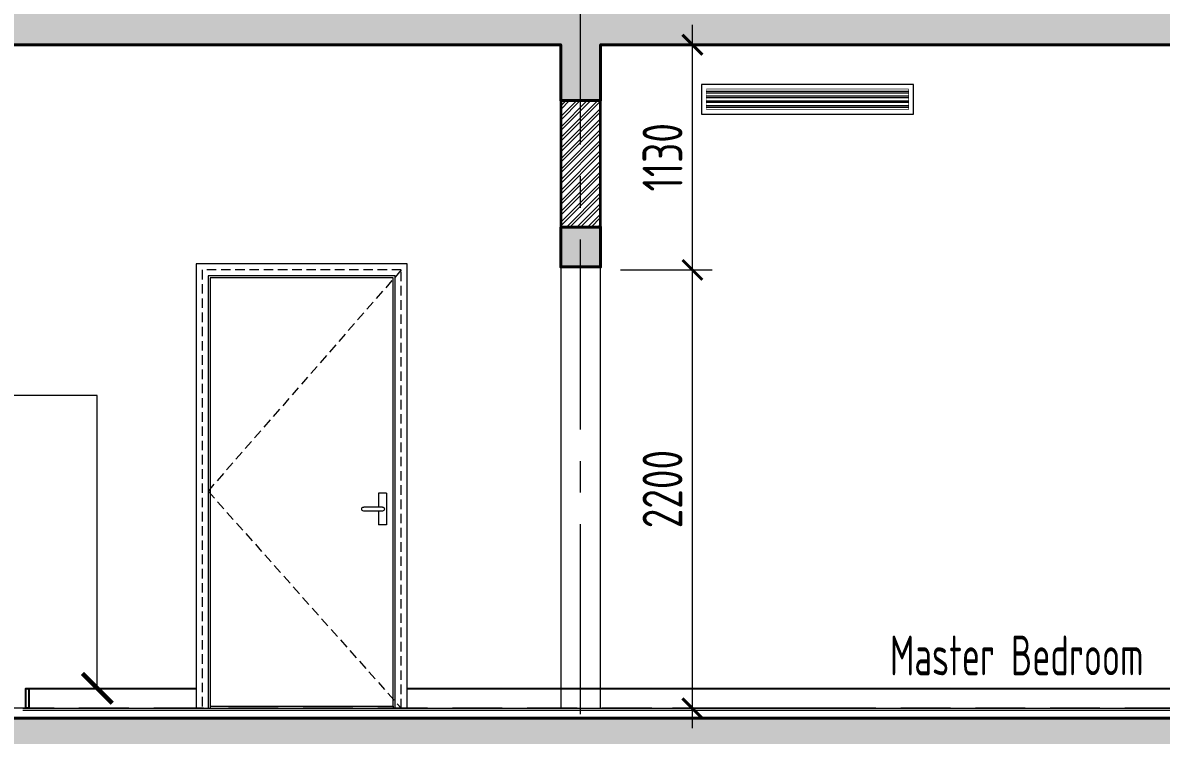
# Model space of a CAD drawing. Header units: millimetres. Extents: x -6181 to 191287, y -8583 to 23546.
# Drawn here: x 89554 to 95268, y 3915 to 7490 of the extents above; entities that cross this region are included whole.
import ezdxf

# ---------------------------------------------------------------- set-up
doc = ezdxf.new("R2010")
doc.units = ezdxf.units.MM
doc.header["$MEASUREMENT"] = 0
for name, pattern in [('1735-DT-5BR-SEC_BB$0$DASHED', [0.75, 0.5, -0.25]), ('1735-DT-5BR-SEC_BB$0$HIDDEN', [0.375, 0.25, -0.125]), ('1735-DT-5BR-SEC_BB$0$HIDDEN2', [4.7625, 3.175, -1.5875]), ('CENTER2', [28.575, 19.05, -3.175, 3.175, -3.175]), ('DASHED', [0.75, 0.5, -0.25])]:
    doc.linetypes.add(name, pattern=pattern)
for name, color, linetype in [('0-Skirting', 8, 'Continuous'), ('1735-DT-5BR-SEC_BB$0$0-Skirting', 8, 'Continuous'), ('1735-DT-5BR-SEC_BB$0$CEILING FIXTURES', 251, 'Continuous'), ('1735-DT-5BR-SEC_BB$0$K--CEILING HID', 251, '1735-DT-5BR-SEC_BB$0$HIDDEN')]:
    doc.layers.add(name, color=color, linetype=linetype)
for name, color, linetype, lineweight in [('03--GRID', 252, 'CENTER2', 5), ('05--LEADER', 11, 'Continuous', 20), ('05--TEXT-2', 2, 'Continuous', 25), ('07--DIM-2', 2, 'Continuous', 25), ('1735-DT-5BR-SEC_BB$0$04--HATCH-1', 251, 'Continuous', 13), ('1735-DT-5BR-SEC_BB$0$06--LINE-1', 9, 'Continuous', 18), ('1735-DT-5BR-SEC_BB$0$E--CONCRETE-4', 4, 'Continuous', 40), ('1735-DT-5BR-SEC_BB$0$E--CONCRETE-SHADE', 253, 'Continuous', 25), ('1735-DT-5BR-SEC_BB$0$F--BLOCKWALL-3', 3, 'Continuous', 35), ('1735-DT-5BR-SEC_BB$0$G--STELWRK-1', 9, 'Continuous', 18), ('1735-DT-5BR-SEC_BB$0$K--CEILING FIXTURES', 251, 'Continuous', 9), ('1735-DT-5BR-SEC_BB$0$K--CEILING-1', 1, 'Continuous', 20), ('1735-DT-5BR-SEC_BB$0$L--DOORS-1', 9, 'Continuous', 18), ('1735-DT-5BR-SEC_BB$0$L--DOORS-HID', 9, '1735-DT-5BR-SEC_BB$0$HIDDEN', 18), ('1735-DT-5BR-SEC_BB$0$M--TILING-1', 2, 'Continuous', 15), ('1735-DT-5BR-SEC_BB$0$W--ELV-1', 250, '1735-DT-5BR-SEC_BB$0$DASHED', 9), ('W--ELV-1', 250, 'DASHED', 9)]:
    doc.layers.add(name, color=color, linetype=linetype, lineweight=lineweight)
doc.styles.add('ISO', font='isocp2.shx', dxfattribs={"width": 0.8})
doc.dimstyles.new('1-100_AR', dxfattribs={"dimtxt": 200, "dimasz": 100, "dimexe": 100, "dimexo": 100, "dimgap": 0, "dimtad": 0, "dimdec": 0, "dimzin": 12, "dimdsep": 46, "dimtxsty": 'ISO', "dimblk": 'ARCHTICK', "dimcen": 100, "dimdle": 100, "dimclrd": 8, "dimclre": 9, "dimclrt": 2, "dimadec": 0, "dimazin": 0, "dimtfac": 1, "dimtdec": 0, "dimtmove": 0, "dimatfit": 2, "dimldrblk": 'ARCHTICK', "dimfxl": 1, "dimtvp": 0.75, "dimtolj": 1, "dimtzin": 12, "dimlwd": 9, "dimlwe": 9, "dimarcsym": 0})

# ---------------------------------------------------------------- blocks, each defined once
blk = doc.blocks.new('_ArchTick')
at = {"color": 0, "const_width": 0.15}
blk.add_lwpolyline([(-0.5, -0.5), (0.5, 0.5)], dxfattribs=at)
blk = doc.blocks.new('*U259')
blk.add_line((1060, 0), (0, 0))
for points in [[(0, 0), (0, 2230), (1060, 2230), (1060, 0)], [(60, 0), (60, 2170), (1000, 2170), (1000, 0)]]:
    blk.add_lwpolyline(points)
at = {"layer": '1735-DT-5BR-SEC_BB$0$06--LINE-1', "ltscale": 0.5}
for p, q in [((70, 10), (70, 0)), ((990, 10), (990, 0))]:
    blk.add_line(p, q, dxfattribs=at)
at = {"layer": '1735-DT-5BR-SEC_BB$0$G--STELWRK-1'}
for p, q in [((105, 1080), (105, 920)), ((105, 1080), (145, 1080)), ((145, 1080), (145, 1010)), ((125, 1010), (218.7, 1010)), ((125, 990), (218.7, 990)), ((145, 990), (145, 920)), ((105, 920), (145, 920))]:
    blk.add_line(p, q, dxfattribs=at)
for centre, start, end in [((125, 1000), 90, 270), ((218.7, 1000), 270, 90)]:
    blk.add_arc(centre, 10, start, end, dxfattribs=at)
at = {"layer": '1735-DT-5BR-SEC_BB$0$L--DOORS-1'}
blk.add_lwpolyline([(70, 10), (70, 2160), (990, 2160), (990, 10)], close=True, dxfattribs=at)
at = {"layer": '1735-DT-5BR-SEC_BB$0$L--DOORS-HID', "color": 8, "linetype": '1735-DT-5BR-SEC_BB$0$HIDDEN2', "ltscale": 15}
blk.add_lwpolyline([(30, 0), (30, 2200), (1030, 2200), (1030, 0)], dxfattribs=at)
at = {"layer": '1735-DT-5BR-SEC_BB$0$L--DOORS-HID', "color": 8, "linetype": '1735-DT-5BR-SEC_BB$0$HIDDEN2', "lineweight": 9, "ltscale": 15}
blk.add_lwpolyline([(30, 2200), (1000, 1090), (30, 0)], dxfattribs=at)
blk = doc.blocks.new('*U273')
at = {"layer": '1735-DT-5BR-SEC_BB$0$K--CEILING-1', "color": 251}
blk.add_lwpolyline([(1038.4, 125), (1038.4, 25), (25, 25), (25, 125)], close=True, dxfattribs=at)
blk.add_wipeout([(25, 125), (1038.4, 125), (1038.4, 25), (25, 25)]).dxf.layer = '1735-DT-5BR-SEC_BB$0$K--CEILING HID'
at = {"layer": '1735-DT-5BR-SEC_BB$0$K--CEILING FIXTURES'}
h = blk.add_hatch(dxfattribs=at)
h.set_pattern_fill('ANSI32', color=252, scale=2.5, angle=315)
h.set_pattern_definition([(0, (-25, 25), (5e-15, 23.8125), []), (0, (-17.062, 17.062), (5e-15, 23.8125), [])])
h.paths.add_polyline_path([(25, 125), (25, 25), (1038.4, 25), (1038.4, 125)])
at = {"layer": '1735-DT-5BR-SEC_BB$0$K--CEILING-1', "color": 8}
blk.add_lwpolyline([(1063.4, 150), (1063.4, 0), (0, 0), (0, 150)], close=True, dxfattribs=at)
blk = doc.blocks.new('1735-DT-5BR-SEC_BB')
at = {"layer": '1735-DT-5BR-SEC_BB$0$04--HATCH-1'}
h = blk.add_hatch(dxfattribs=at)
h.set_pattern_fill('ANSI32', color=256, scale=100)
h.set_pattern_definition([(45, (71863.415, 3600), (-26.516504, 26.516504), []), (45, (71881.093, 3600), (-26.516504, 26.516504), [])])
h.paths.add_polyline_path([(92253.6, 6465), (92453.6, 6465), (92453.6, 7100), (92253.6, 7100)])
at = {"layer": '1735-DT-5BR-SEC_BB$0$E--CONCRETE-SHADE'}
h = blk.add_hatch(color=256, dxfattribs=at)
h.dxf.hatch_style = 1
h.paths.add_polyline_path([(97503.6, 7900), (97203.6, 7900), (97203.6, 9100), (97053.6, 9100), (97053.6, 7900), (96953.8, 7900), (96953.8, 7600), (85453.6, 7600), (85453.6, 7900), (85353.6, 7900), (85353.6, 9100), (85203.6, 9100), (85203.6, 7900), (84903.6, 7900), (84903.6, 7700), (85203.6, 7700), (85203.6, 7380), (85453.6, 7380), (92253.6, 7380), (92253.6, 7100), (92453.6, 7100), (92453.6, 7380), (97203.6, 7380), (97203.6, 7700), (97503.6, 7700)])
h = blk.add_hatch(color=256, dxfattribs=at)
h.dxf.hatch_style = 1
h.paths.add_polyline_path([(92253.6, 6465), (92453.6, 6465), (92453.6, 6265), (92253.6, 6265)])
h = blk.add_hatch(color=256, dxfattribs=at)
h.dxf.hatch_style = 1
h.paths.add_polyline_path([(97403.6, 4050), (97403.6, 4250), (96953.6, 4250), (96953.6, 4000), (85453.6, 4000), (85453.6, 4250), (85003.6, 4250), (85003.6, 4050), (85203.6, 4050), (85203.7, 3650), (85453.7, 3650), (85453.6, 3780), (92253.6, 3780), (92253.6, 3500), (92453.6, 3500), (92453.6, 3780), (96953.6, 3780), (96953.6, 3650), (97203.6, 3650), (97203.6, 4050)])
at = {"layer": '1735-DT-5BR-SEC_BB$0$0-Skirting'}
for points in [[(89568.6, 4150), (90423.6, 4150)], [(91483.6, 4150), (96953.6, 4150)]]:
    blk.add_lwpolyline(points, dxfattribs=at)
blk.add_lwpolyline([(89583.6, 4050), (89568.6, 4050), (89568.6, 4150), (89568.6, 4150), (89576.1, 4150), (89583.6, 4142.5)], close=True, dxfattribs=at)
at = {"layer": '1735-DT-5BR-SEC_BB$0$06--LINE-1'}
for p, q in [((92253.6, 6265), (92253.6, 4050)), ((92453.6, 4050), (92453.6, 6265))]:
    blk.add_line(p, q, dxfattribs=at)
at = {"layer": '1735-DT-5BR-SEC_BB$0$E--CONCRETE-4'}
blk.add_lwpolyline([(85453.6, 7380), (92253.6, 7380), (92253.6, 7100), (92453.6, 7100), (92453.6, 7380), (97203.6, 7380), (97203.6, 7700), (97503.6, 7700), (97503.6, 7900), (97203.6, 7900), (97203.6, 9100), (97053.6, 9100), (97053.6, 7900), (96953.8, 7900), (96953.8, 7600), (85453.6, 7600)], dxfattribs=at)
for points in [[(92253.6, 6465), (92453.6, 6465), (92453.6, 6265), (92253.6, 6265)], [(97403.6, 4050), (97403.6, 4250), (96953.6, 4250), (96953.6, 4000), (85453.6, 4000), (85453.6, 4250), (85003.6, 4250), (85003.6, 4050), (85203.6, 4050), (85203.7, 3650), (85453.7, 3650), (85453.6, 3780), (92253.6, 3780), (92253.6, 3500), (92453.6, 3500), (92453.6, 3780), (96953.6, 3780), (96953.6, 3650), (97203.6, 3650), (97203.6, 4050)]]:
    blk.add_lwpolyline(points, close=True, dxfattribs=at)
at = {"layer": '1735-DT-5BR-SEC_BB$0$F--BLOCKWALL-3'}
blk.add_lwpolyline([(92253.6, 6465), (92453.6, 6465), (92453.6, 7100), (92253.6, 7100)], close=True, dxfattribs=at)
at = {"layer": '1735-DT-5BR-SEC_BB$0$M--TILING-1'}
for points in [[(89553.6, 4050), (96953.6, 4050)], [(89553.6, 4040), (96953.6, 4040)]]:
    blk.add_lwpolyline(points, dxfattribs=at)
at = {"layer": '1735-DT-5BR-SEC_BB$0$W--ELV-1', "ltscale": 500}
blk.add_lwpolyline([(102460.7, 4050), (81257.5, 4050)], dxfattribs=at)
at = {"layer": '1735-DT-5BR-SEC_BB$0$L--DOORS-1', "xscale": -1}
blk.add_blockref('*U259', (91483.6, 4050), dxfattribs=at)
at = {"layer": '1735-DT-5BR-SEC_BB$0$CEILING FIXTURES', "xscale": -1}
blk.add_blockref('*U273', (94023.8, 7030.7), dxfattribs=at)
blk = doc.blocks.new('*D51')
at = {"layer": '07--DIM-2', "color": 8, "lineweight": 9, "transparency": 16777216}
blk.add_line((92914.8, 3950), (92914.8, 6350), dxfattribs=at)
at = {"layer": '07--DIM-2', "color": 9, "lineweight": 9, "transparency": 16777216}
for p, q in [((92553.6, 6250), (93014.8, 6250)), ((93732.1, 4050), (92814.8, 4050))]:
    blk.add_line(p, q, dxfattribs=at)
at = {"layer": 'Defpoints', "color": 0, "transparency": 16777216}
for p in [(92453.6, 6250), (92914.8, 6250), (93832.1, 4050)]:
    blk.add_point(p, dxfattribs=at)
at = {"layer": '07--DIM-2', "color": 8, "lineweight": 9, "transparency": 16777216, "xscale": 100, "yscale": 100, "zscale": 100}
for p, rotation in [((92914.8, 6250), 90), ((92914.8, 4050), 270)]:
    blk.add_blockref('_ArchTick', p, dxfattribs=dict(at, rotation=rotation))
at = {"layer": '07--DIM-2', "color": 2, "transparency": 16777216, "insert": (92764.7, 5150), "char_height": 200, "attachment_point": 5, "rotation": 90, "style": 'ISO'}
blk.add_mtext('\\A1;2200', dxfattribs=at)
blk = doc.blocks.new('*D52')
at = {"layer": '07--DIM-2', "color": 8, "lineweight": 9, "transparency": 16777216}
blk.add_line((92914.8, 6150), (92914.8, 7480), dxfattribs=at)
at = {"layer": '07--DIM-2', "color": 9, "lineweight": 9, "transparency": 16777216}
for p, q in [((92603.4, 7380), (93014.8, 7380)), ((92553.6, 6250), (93014.8, 6250))]:
    blk.add_line(p, q, dxfattribs=at)
at = {"layer": 'Defpoints', "color": 0, "transparency": 16777216}
for p in [(92503.4, 7380), (92914.8, 7380), (92453.6, 6250)]:
    blk.add_point(p, dxfattribs=at)
at = {"layer": '07--DIM-2', "color": 8, "lineweight": 9, "transparency": 16777216, "xscale": 100, "yscale": 100, "zscale": 100}
for p, rotation in [((92914.8, 7380), 90), ((92914.8, 6250), 270)]:
    blk.add_blockref('_ArchTick', p, dxfattribs=dict(at, rotation=rotation))
at = {"layer": '07--DIM-2', "color": 2, "transparency": 16777216, "insert": (92764.8, 6815), "char_height": 200, "attachment_point": 5, "rotation": 90, "style": 'ISO'}
blk.add_mtext('\\A1;1130', dxfattribs=at)

msp = doc.modelspace()

# ---------------------------------------------------------------- block references
msp.add_blockref('1735-DT-5BR-SEC_BB', (0, 0))

# ---------------------------------------------------------------- next in the draw order: linework, layer by layer
at = {"layer": '0-Skirting'}
for points in [[(89568.6, 4150), (90423.6, 4150)], [(91483.6, 4150), (96938.6, 4150)]]:
    msp.add_lwpolyline(points, dxfattribs=at)
msp.add_lwpolyline([(89583.6, 4050), (89568.6, 4050), (89568.6, 4150), (89568.6, 4150), (89576.1, 4150), (89583.6, 4142.5)], close=True, dxfattribs=at)
at = {"layer": '03--GRID', "ltscale": 50}
msp.add_line((92353.6, -1694), (92353.6, 10871.4), dxfattribs=at)
at = {"layer": 'W--ELV-1', "ltscale": 500}
msp.add_lwpolyline([(102460.7, 4050), (81257.5, 4050)], dxfattribs=at)

# ---------------------------------------------------------------- next in the draw order: texts
at = {"layer": '05--TEXT-2', "insert": (94542.7, 4315.4), "char_height": 200, "width": 2246.135, "attachment_point": 5, "style": 'ISO'}
msp.add_mtext('{\\W0.7;Master Bedroom}', dxfattribs=at)

# ---------------------------------------------------------------- next in the draw order: dimensions: what is measured, and where the dimension line sits
at = {"layer": '07--DIM-2'}
for base, p1, p2, picture, middle in [((92914.8, 7380), (92453.6, 6250), (92503.4, 7380), '*D52', (92764.8, 6815)), ((92914.8, 6250), (93832.1, 4050), (92453.6, 6250), '*D51', (92764.7, 5150))]:
    dim = msp.add_linear_dim(base=base, p1=p1, p2=p2, angle=90, dimstyle='1-100_AR', override={"dimtmove": 1}, dxfattribs=at)
    dim.commit()
    dim.dimension.update_dxf_attribs({"geometry": picture, "text_midpoint": middle})

# ---------------------------------------------------------------- next in the draw order: leaders
at = {"layer": '05--LEADER'}
msp.add_leader([(89927.7, 4150), (89927.7, 5619.4), (81251.1, 5619.4)], dimstyle='1-100_AR', override={"dimasz": 150}, dxfattribs=at)

doc.saveas('drawing.dxf')
